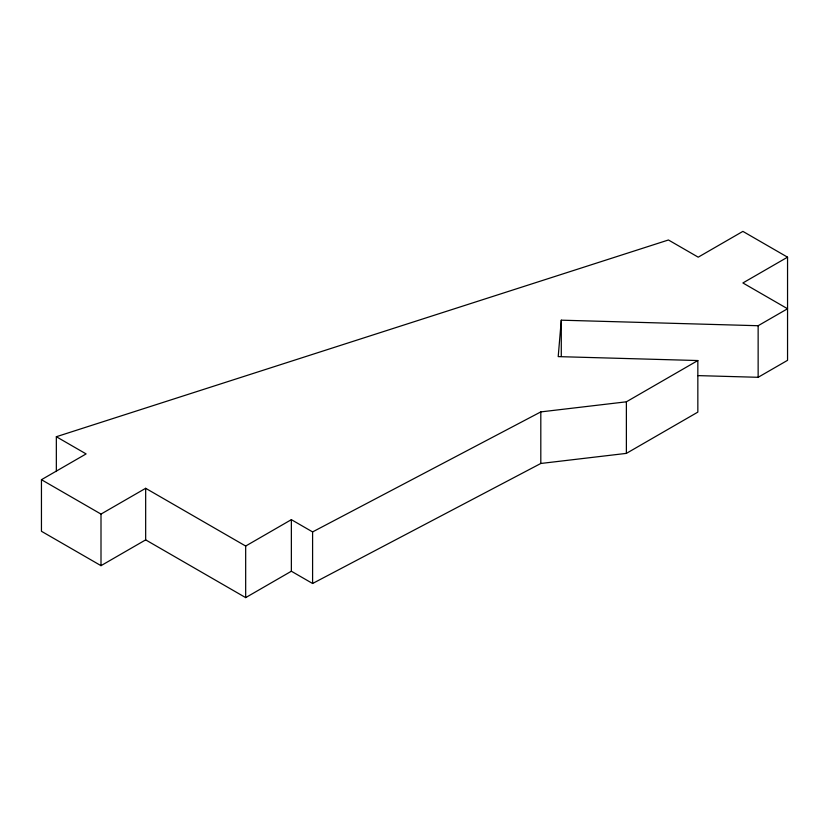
<?xml version="1.0" encoding="UTF-8"?>
<svg xmlns="http://www.w3.org/2000/svg" width="829" height="829" viewBox="0 0 829 829"><rect width="100%" height="100%" fill="white"/><g stroke="black" fill="none" stroke-linecap="round" stroke-linejoin="round"><path stroke-width="1.24" d="M697.676 375.599L758.141 377.299L787.55 360.325L787.55 257.177L742.888 282.958L787.55 308.751L758.141 325.724L561.285 320.181L558.207 356.615L697.842 360.542L697.842 412.117L626.382 453.38L540.809 463.473L312.595 583.492L291.362 571.233L245.674 597.616L145.666 539.876L101.003 565.668L41.45 531.285L41.45 479.701L86.112 453.919L56.341 436.728L56.341 471.535M41.45 479.701L101.003 514.084L145.666 488.302L245.674 546.042L291.362 519.659L312.595 531.917L540.809 411.899L626.382 401.806L697.842 360.542M56.341 436.728L668.443 239.985L698.215 257.177L742.888 231.384L787.55 257.177M758.141 325.724L758.141 377.299M626.382 401.806L626.382 453.38M561.285 320.181L561.285 356.283M540.809 411.899L540.809 463.473M312.595 531.917L312.595 583.492M291.362 519.659L291.362 571.233M245.674 546.042L245.674 597.616M145.666 488.302L145.666 539.876M101.003 514.084L101.003 565.668"/></g></svg>
